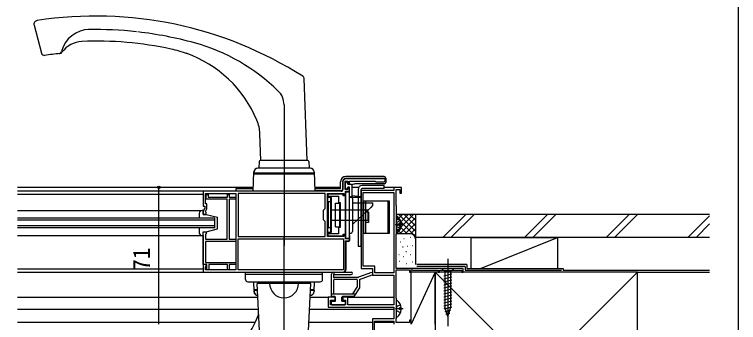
# Model space of a CAD drawing. Units: millimetres, scale not verified. Extents: x -525 to 525, y -782 to 777.
# Drawn here: x 149 to 525, y -538.6 to -378.7 of the extents above; entities that cross this region are included whole.
import ezdxf
from ezdxf.enums import TextEntityAlignment as Align

# ---------------------------------------------------------------- set-up
doc = ezdxf.new("R2010")
doc.units = ezdxf.units.MM
doc.header["$LTSCALE"] = 4
for name, color, linetype in [('0-2_YKK_11', 7, 'Continuous'), ('0-3_YKK_12', 2, 'Continuous'), ('0-4_YKK_13', 4, 'Continuous'), ('0-6_YKK_D', 6, 'Continuous'), ('0-7_YKK_ZWAK', 7, 'Continuous'), ('0-8_YSS_K', 3, 'Continuous'), ('0-9_YSS_KE', 3, 'Continuous')]:
    doc.layers.add(name, color=color, linetype=linetype)
doc.styles.add('ＭＳ ゴシック', font='')
doc.styles.get('ＭＳ ゴシック').set_extended_font_data('MS Gothic')

msp = doc.modelspace()

# ---------------------------------------------------------------- linework, layer by layer
at = {"layer": '0-2_YKK_11'}
for p, q in [((319.601, -465.504), (319.601, -469.504)), ((340.851, -464.004), (321.101, -464.004)), ((247.001, -512.504), (319.401, -512.504))]:
    msp.add_line(p, q, dxfattribs=at)
for points in [[(321.001, -510.904), (321.001, -496.304), (323.001, -496.304), (323.001, -495.104), (321.001, -495.104), (321.001, -492.954), (320.001, -492.954), (320.001, -493.904), (311.501, -493.904), (311.501, -471.704), (320.001, -471.704), (320.001, -472.654), (321.001, -472.654), (321.001, -470.504), (323.001, -470.504), (323.001, -468.504), (322.201, -468.504), (322.201, -469.504), (320.801, -469.504), (320.801, -465.204), (322.201, -465.204), (322.201, -466.504), (323.001, -466.504), (323.001, -465.204), (336.301, -465.204), (336.601, -465.504), (340.851, -465.504)], [(347.201, -511.346), (354.101, -511.346), (354.101, -512.496), (355.001, -512.496), (355.001, -511.226), (355.301, -511.053), (355.903, -511.4), (369.001, -511.4), (369.001, -512.5), (369.701, -512.5), (369.701, -511.4), (381.301, -511.4), (381.301, -512.5), (382.001, -512.5), (382.001, -510.5), (347.201, -510.5), (347.201, -492.954), (347.301, -492.781), (347.401, -492.608), (347.401, -478.004), (347.301, -477.831), (347.201, -477.658), (347.201, -469.499), (349.2, -469.503), (349.2, -471.5), (350.001, -471.5), (350.001, -468.5), (346.001, -468.5), (346.001, -470), (330.001, -470)], [(318.601, -470.504), (247.001, -470.504), (247.001, -478.204), (247.802, -478.204), (247.802, -479.204), (247.001, -480.592), (247.001, -482.504), (248.501, -482.504), (248.501, -481.504), (248.201, -481.204), (248.201, -480.914), (249.002, -479.526), (249.002, -477.004), (248.201, -477.004), (248.201, -471.704), (264.001, -471.704), (264.001, -511.304), (248.201, -511.304), (248.201, -509.799), (248.501, -509.499), (248.501, -508.499), (247.001, -508.499), (247.001, -512.504)], [(329.001, -471), (329.001, -510.5), (335.001, -510.5), (335.001, -514), (346.001, -514), (346.001, -529.5), (322.201, -529.5), (322.201, -525.5), (319.501, -525.5), (319.501, -527), (321.001, -527), (321.001, -529.5), (313.201, -529.5), (313.201, -527), (315.501, -527), (315.501, -525.5), (312.001, -525.5), (312.001, -530.7), (346.001, -530.7), (346.001, -536.804), (335.001, -536.804), (335.001, -554.504)], [(247.001, -493.503), (247.001, -508.204), (247.301, -508.504)], [(355, -539.5), (355, -537.5), (354.2, -537.5), (354.2, -538.6), (347.2, -538.6), (347.2, -536.7), (347.281, -536.54), (347.401, -536.3), (347.401, -526.149), (347.301, -525.976), (347.201, -525.803), (347.201, -511.346)], [(335.901, -553.604), (335.901, -538.004), (346.001, -538.004), (346.001, -539.5)]]:
    msp.add_lwpolyline(points, dxfattribs=at)
for points in [[(259.501, -495.404), (259.501, -474.604), (248.601, -474.604), (248.601, -472.104), (249.601, -472.104), (249.601, -473.504), (259.601, -473.504), (259.601, -472.104), (260.601, -472.104), (260.601, -473.504), (264.001, -473.504), (264.001, -474.604), (260.601, -474.604), (260.601, -495.404), (264.001, -495.404), (264.001, -496.504), (248.201, -496.504), (248.201, -507.404), (264.001, -507.404), (264.001, -508.504), (260.601, -508.504), (260.601, -511.304), (259.601, -511.304), (259.601, -508.504), (249.901, -508.504), (249.901, -511.304), (248.901, -511.304), (248.901, -508.504), (247.001, -508.504), (247.001, -491.504), (248.501, -491.504), (248.501, -492.504), (248.201, -492.804), (248.201, -495.404)], [(265.201, -493.904), (310.401, -493.904), (310.401, -486.204), (309.501, -485.304), (309.501, -480.304), (310.401, -479.404), (310.401, -471.704), (265.201, -471.704)], [(321.001, -492.754), (321.001, -472.854), (319.701, -472.854), (319.701, -472.004), (311.801, -472.004), (311.801, -473.004), (317.201, -473.004), (317.201, -476.304), (318.201, -476.304), (318.201, -489.304), (317.201, -489.304), (317.201, -492.604), (311.801, -492.604), (311.801, -493.604), (319.701, -493.604), (319.701, -492.754)], [(346.001, -471.1), (346.001, -512.9), (336.101, -512.9), (336.101, -509.4), (330.101, -509.4), (330.101, -471.1)], [(265.201, -495.104), (319.801, -495.104), (319.801, -511.304), (265.201, -511.304)]]:
    msp.add_lwpolyline(points, close=True, dxfattribs=at)
for centre, radius, start, end in [((321.101, -465.504), 1.5, 90.00001, 179.99999), ((340.851, -464.754), 0.75, 269.99999, 90.00001), ((318.601, -469.504), 1, 270.00001, 359.99999), ((330.001, -471), 1, 90.00001, 179.99999), ((319.401, -510.904), 1.6, 270.00001, 359.99999)]:
    msp.add_arc(centre, radius, start, end, dxfattribs=at)
at = {"layer": '0-3_YKK_12'}
for p, q in [((273.071, -468.504), (150.538, -468.504)), ((318.401, -468.504), (304.931, -468.504)), ((327.769, -468.504), (324.201, -468.504)), ((346.001, -468.504), (341.001, -468.504)), ((264.001, -470.504), (150.538, -470.504)), ((150.538, -472.004), (247.001, -472.004)), ((150.538, -480.503), (246.101, -480.503)), ((253.001, -484.499), (150.538, -484.499)), ((253.001, -489.499), (253.001, -484.499)), ((253.001, -485.499), (150.538, -485.499)), ((253.001, -488.499), (150.538, -488.499)), ((253.001, -489.499), (150.538, -489.499)), ((150.538, -493.503), (247.001, -493.503)), ((247.001, -511.008), (150.538, -511.008)), ((150.538, -512.504), (269.001, -512.504)), ((150.538, -525.504), (275.378, -525.504)), ((302.623, -525.504), (312.001, -525.504)), ((322.201, -525.504), (346.001, -525.504)), ((150.538, -531.704), (275.703, -531.704)), ((302.298, -531.704), (346.001, -531.704)), ((150.538, -538.404), (274.071, -538.404)), ((301.947, -538.404), (335.001, -538.404)), ((335.901, -538.404), (346.001, -538.404))]:
    msp.add_line(p, q, dxfattribs=at)
at = {"layer": '0-4_YKK_13'}
for p, q in [((159.196, -384.293), (163.089, -398.82)), ((300.966, -454.504), (299.481, -411.994)), ((289.001, -425.577), (289.001, -498.588)), ((276.966, -454.504), (276.481, -440.607)), ((301.378, -454.504), (276.623, -454.504)), ((302.582, -458.504), (275.419, -458.504)), ((276.124, -454.987), (276.001, -458.504)), ((302.65, -458.504), (300.501, -458.504)), ((301.878, -454.987), (302.001, -458.504)), ((273.001, -470.504), (273.352, -460.434)), ((273.315, -461.504), (304.686, -461.504)), ((273.401, -461.004), (273.421, -460.434)), ((304.601, -461.004), (273.483, -461.004)), ((273.901, -461.004), (273.901, -461.504)), ((302.001, -461.504), (304.101, -461.504)), ((304.101, -461.004), (304.101, -461.504)), ((304.601, -461.004), (304.581, -460.434)), ((304.649, -460.434), (305.001, -470.504)), ((318.401, -469.304), (318.401, -465.504)), ((319.401, -465.504), (319.401, -469.504)), ((341.001, -462.804), (321.101, -462.804)), ((341.801, -463.804), (321.101, -463.804)), ((341.801, -463.604), (341.801, -465.904)), ((273.043, -469.304), (263.901, -469.304)), ((263.901, -469.304), (263.901, -470.504)), ((318.401, -469.304), (304.959, -469.304)), ((321.801, -468.905), (321.801, -469.405)), ((322.301, -466.805), (323.701, -466.805)), ((323.001, -468.405), (322.301, -468.405)), ((323.001, -473.304), (323.001, -468.405)), ((324.201, -467.305), (324.201, -473.604)), ((341.001, -466.704), (326.001, -466.704)), ((327.501, -469.504), (327.501, -499.004)), ((329.001, -499.004), (329.001, -469.504)), ((341.001, -467.504), (329.501, -467.504)), ((341.001, -469.004), (329.501, -469.004)), ((341.001, -469.004), (341.001, -467.504)), ((318.601, -470.304), (304.994, -470.304)), ((311.501, -473.054), (311.501, -492.554)), ((313.101, -473.054), (313.101, -492.554)), ((321.001, -470.804), (323.001, -470.804)), ((321.001, -470.804), (321.001, -494.804)), ((323.001, -494.804), (323.001, -470.804)), ((323.001, -473.304), (323.501, -473.304)), ((323.301, -473.604), (329.001, -473.604)), ((324.201, -472.604), (329.025, -473.206)), ((313.601, -473.804), (311.501, -473.804)), ((313.601, -476.054), (312.001, -476.054)), ((312.001, -476.054), (312.001, -489.554)), ((313.601, -491.804), (313.601, -473.804)), ((315.701, -476.704), (318.001, -476.704)), ((315.701, -488.904), (315.701, -476.704)), ((318.001, -488.904), (318.001, -476.704)), ((318.001, -476.704), (318.201, -476.704)), ((324.501, -474.304), (324.501, -491.304)), ((324.501, -476.404), (327.501, -476.404)), ((327.501, -476.404), (335.101, -476.404)), ((331.332, -475.704), (331.332, -492.304)), ((335.001, -476.404), (335.001, -477.904)), ((342.832, -475.704), (342.832, -492.304)), ((247.001, -480.503), (246.501, -480.503)), ((311.501, -477.804), (311.501, -487.804)), ((311.501, -477.804), (312.001, -477.804)), ((311.501, -481.054), (311.501, -490.554)), ((313.601, -480.054), (327.501, -480.054)), ((334.001, -478.846), (327.501, -484.966)), ((327.501, -480.054), (332.601, -480.054)), ((332.601, -480.054), (332.601, -485.554)), ((335.001, -477.904), (334.001, -478.846)), ((245.001, -482.003), (245.001, -484.499)), ((245.001, -482.003), (245.001, -484.499)), ((248.501, -482.503), (247.001, -482.503)), ((248.501, -482.503), (254.501, -484.003)), ((254.501, -490.003), (254.501, -484.003)), ((327.501, -484.966), (324.501, -487.791)), ((332.832, -481.354), (331.332, -481.354)), ((347.401, -491.779), (347.401, -483.828)), ((311.501, -487.804), (312.001, -487.804)), ((313.601, -485.554), (327.501, -485.554)), ((327.501, -485.554), (332.601, -485.554)), ((347.612, -486.659), (347.004, -487.804)), ((350.901, -487.804), (347.401, -487.804)), ((349.478, -485.729), (347.612, -486.659)), ((349.884, -487.379), (349.001, -487.379)), ((245.001, -489.499), (245.001, -492.003)), ((245.001, -489.499), (245.001, -492.003)), ((248.501, -491.503), (254.501, -490.003)), ((311.501, -491.804), (313.601, -491.804)), ((313.601, -489.554), (312.001, -489.554)), ((315.701, -488.904), (318.001, -488.904)), ((318.001, -488.904), (318.201, -488.904)), ((323.001, -492.304), (323.501, -492.304)), ((246.501, -493.503), (247.001, -493.503)), ((289.001, -544.431), (289.001, -494.004)), ((321.001, -494.804), (323.001, -494.804)), ((323.001, -493.404), (323.001, -496.004)), ((322.501, -496.504), (321.201, -496.504)), ((321.201, -510.904), (321.201, -496.504)), ((327.501, -499.004), (329.001, -499.004)), ((374.001, -505.504), (374.001, -540.504)), ((377.101, -510.504), (370.901, -510.504)), ((370.901, -510.504), (372.451, -512.054)), ((377.101, -510.504), (375.551, -512.054)), ((263.901, -512.504), (263.901, -512.704)), ((269.001, -512.704), (263.901, -512.704)), ((269.001, -516.304), (269.001, -512.504)), ((269.001, -512.504), (309.001, -512.504)), ((269.001, -512.504), (309.001, -512.504)), ((269.001, -513.504), (309.001, -513.504)), ((309.001, -516.304), (309.001, -512.504)), ((319.401, -512.704), (309.001, -512.704)), ((313.701, -524.9), (313.701, -513.5)), ((314.701, -512.5), (323.943, -512.5)), ((314.901, -514.542), (314.901, -514.126)), ((315.372, -513.7), (323.943, -513.7)), ((334.398, -512.736), (327.691, -515.142)), ((328.201, -516.234), (334.803, -513.865)), ((371.901, -514.48), (376.101, -513.355)), ((371.901, -516.033), (376.101, -514.908)), ((372.451, -512.054), (372.451, -530.588)), ((375.551, -512.054), (372.451, -512.054)), ((375.551, -530.588), (375.551, -512.054)), ((270.201, -517.504), (307.801, -517.504)), ((273.175, -517.504), (273.352, -522.574)), ((303.001, -518.304), (275.001, -518.304)), ((276.289, -542.88), (275.001, -518.304)), ((296.501, -518.304), (281.501, -518.304)), ((282.001, -517.504), (282.001, -518.304)), ((285.751, -517.504), (292.251, -517.504)), ((296.001, -517.504), (296.001, -518.304)), ((301.713, -542.88), (303.001, -518.304)), ((304.649, -522.574), (304.826, -517.504)), ((314.901, -523.7), (314.901, -516.5)), ((327.353, -515.2), (315.201, -515.2)), ((315.201, -516.2), (326.701, -516.2)), ((327.001, -516.5), (327.001, -520.337)), ((328.201, -516.234), (328.201, -520.7)), ((371.901, -517.586), (376.101, -516.46)), ((371.901, -519.139), (376.101, -518.013)), ((273.315, -521.504), (275.168, -521.504)), ((273.401, -522.004), (273.421, -522.574)), ((275.195, -522.004), (273.401, -522.004)), ((273.901, -522.004), (273.901, -521.504)), ((273.901, -521.504), (275.168, -521.504)), ((304.601, -522.004), (302.807, -522.004)), ((302.833, -521.504), (304.101, -521.504)), ((302.833, -521.504), (304.686, -521.504)), ((304.101, -522.004), (304.101, -521.504)), ((304.601, -522.004), (304.581, -522.574)), ((324.759, -523.7), (327.001, -520.337)), ((328.201, -520.7), (325.29, -525.067)), ((371.901, -520.692), (376.101, -519.566)), ((371.901, -522.245), (376.101, -521.119)), ((313.701, -523.7), (326.201, -523.7)), ((315.401, -525.2), (314.001, -525.2)), ((315.701, -527.5), (315.701, -525.5)), ((319.101, -527.5), (319.101, -525.5)), ((325.04, -525.2), (319.401, -525.2)), ((326.139, -523.793), (326.047, -523.7)), ((371.901, -523.798), (376.101, -522.672)), ((371.901, -525.35), (376.101, -524.225)), ((371.901, -526.903), (376.101, -525.778)), ((313.701, -529.2), (313.701, -527.8)), ((314.001, -527.5), (315.701, -527.5)), ((314.001, -529.5), (320.401, -529.5)), ((319.101, -527.5), (320.401, -527.5)), ((320.701, -527.8), (320.701, -529.2)), ((347.401, -535.479), (347.401, -527.528)), ((349.478, -529.429), (347.612, -530.359)), ((371.901, -528.456), (376.101, -527.331)), ((371.901, -530.009), (376.101, -528.884)), ((347.612, -530.359), (347.004, -531.504)), ((350.901, -531.504), (347.401, -531.504)), ((349.884, -531.079), (349.001, -531.079)), ((372.159, -531.493), (376.101, -530.437)), ((374.001, -535.504), (372.451, -530.588)), ((372.611, -532.925), (375.647, -532.111)), ((373.062, -534.357), (375.112, -533.807)), ((374.001, -535.504), (375.551, -530.588))]:
    msp.add_line(p, q, dxfattribs=at)
for points in [[(321.001, -465.605), (321.801, -465.605), (321.801, -466.305)], [(321.801, -469.405), (321.001, -469.405), (321.001, -465.605)], [(247.001, -482.503), (247.001, -480.503), (246.501, -480.503)], [(332.832, -481.354), (332.832, -486.654), (331.332, -486.654)], [(349.478, -489.879), (347.612, -488.949), (347.004, -487.804)], [(349.884, -488.229), (349.001, -488.229), (349.001, -487.379)], [(246.501, -493.503), (247.001, -493.503), (247.001, -491.503), (248.501, -491.503)], [(349.478, -533.579), (347.612, -532.649), (347.004, -531.504)], [(349.884, -531.929), (349.001, -531.929), (349.001, -531.079)]]:
    msp.add_lwpolyline(points, dxfattribs=at)
msp.add_lwpolyline([(343.832, -475.704), (330.332, -475.704), (330.332, -492.304), (343.832, -492.304)], close=True, dxfattribs=at)
for centre, radius, start, end in [((191.106, -580.504), 201, 57.60735, 98.66431), ((160.501, -383.366), 1.5, 180, 195), ((161.128, -383.775), 2, 98.66431, 195), ((188.001, -401.529), 15, 90, 165.86212), ((191.106, -580.504), 194, 83.71292, 91.071), ((191.106, -580.504), 194, 74.6337, 83.50482), ((185.001, -406.603), 14, 94.02168, 143.79563), ((191.106, -580.504), 188, 77.94744, 92.16055), ((216.015, -489.864), 100, 45.58606, 74.6337), ((172.001, -397.499), 1.5, 275.96014, 345.86212), ((172.494, -397.448), 1.5, 275.8058, 323.79563), ((217.312, -457.77), 62.5, 69.89017, 77.94744), ((164.538, -398.432), 1.5, 195, 278.30222), ((191.106, -580.504), 182.5, 95.8058, 98.30222), ((217.312, -457.77), 62.5, 22.79453, 70.49906), ((297.982, -412.047), 1.5, 2, 57.60735), ((279.001, -425.577), 10, 0, 45.58606), ((256.493, -441.305), 20, 2, 22.79453), ((276.623, -455.004), 0.5, 90, 178), ((301.378, -455.004), 0.5, 2, 90), ((275.351, -460.504), 2, 90, 178), ((275.419, -460.504), 2, 90, 178), ((302.582, -460.504), 2, 2, 90), ((302.65, -460.504), 2, 2, 90), ((321.101, -465.504), 2.7, 90, 180), ((321.101, -465.504), 1.7, 90, 180), ((341.001, -463.604), 0.8, 0, 90), ((341.001, -465.904), 0.8, 270, 0), ((318.601, -469.504), 0.8, 270, 0), ((322.301, -466.305), 0.5, 180, 270), ((322.301, -468.905), 0.5, 90, 180), ((323.701, -467.305), 0.5, 0.00175, 90), ((326.001, -469.704), 3, 90, 126.86975), ((329.501, -469.504), 2, 90, 180), ((329.501, -469.504), 0.5, 90, 180), ((323.301, -473.304), 0.3, 180, 270), ((323.501, -474.304), 1, 0, 90), ((329.001, -473.404), 0.2, 270, 82.89318), ((246.501, -482.003), 1.5, 90, 180), ((246.501, -482.003), 1.5, 90, 180), ((347.675, -483.828), 0.274, 52.28591, 180), ((344.601, -487.804), 5.3, 4.59941, 52.28591), ((344.601, -487.804), 5.3, 307.71409, 355.40059), ((246.501, -492.003), 1.5, 180, 270), ((246.501, -492.003), 1.5, 180, 270), ((323.501, -491.304), 1, 270, 0), ((347.675, -491.779), 0.274, 180, 307.71409), ((322.501, -496.004), 0.5, 270, 360), ((319.401, -510.904), 1.8, 270, 0), ((314.701, -513.5), 1, 90, 180), ((314.901, -513.668), 0.3, 19.5751, 246.42182), ((314.901, -515), 0.3, 113.57818, 306.8699), ((314.701, -514.126), 0.2, 0, 66.42182), ((314.701, -514.542), 0.2, 293.57818, 0), ((315.372, -513.5), 0.2, 199.5751, 270), ((323.943, -513.1), 0.6, 270, 90), ((334.601, -513.3), 0.6, 289.73453, 109.73453), ((270.201, -516.304), 1.2, 180, 270), ((289.001, -518.304), 7.5, 180, 0), ((307.801, -516.304), 1.2, 270, 0), ((315.201, -516.5), 0.3, 90, 180), ((315.201, -515.4), 0.2, 90, 126.8699), ((326.701, -516.5), 0.3, 0, 90), ((327.353, -514.2), 1, 270, 289.73453), ((275.351, -522.504), 2, 182, 270), ((275.419, -522.504), 2, 182, 270), ((302.582, -522.504), 2, 270, 358), ((302.65, -522.504), 2, 270, 358), ((314.001, -524.9), 0.3, 180, 270), ((315.401, -525.5), 0.3, 0, 90), ((319.401, -525.5), 0.3, 90, 180), ((325.04, -524.9), 0.3, 270, 326.30993), ((314.001, -527.8), 0.3, 90, 180), ((314.001, -529.2), 0.3, 180, 270), ((320.401, -527.8), 0.3, 360, 90), ((320.401, -529.2), 0.3, 270, 0), ((347.675, -527.528), 0.274, 52.28591, 180), ((344.601, -531.504), 5.3, 4.59941, 52.28591), ((344.601, -531.504), 5.3, 307.71409, 355.40059), ((217.312, -512.238), 62.5, 282.05256, 339.0442), ((257.001, -527.438), 20, 339.0442, 340.31837), ((347.675, -535.479), 0.274, 180, 307.71409)]:
    msp.add_arc(centre, radius, start, end, dxfattribs=at)
at = {"layer": '0-6_YKK_D'}
msp.add_line((224, -539.504), (224, -468.5), dxfattribs=at)
msp.add_circle((224, -468.5), 0.637, dxfattribs=at)
at = {"layer": '0-7_YKK_ZWAK'}
msp.add_lwpolyline([(-525, -782.5), (525, -782.5), (525, 747.5)], dxfattribs=at)
at = {"layer": '0-8_YSS_K'}
for p, q in [((357.401, -482.5), (347.401, -482.5)), ((347.401, -491.358), (356.259, -482.5)), ((347.401, -488.529), (353.431, -482.5)), ((347.401, -485.701), (350.602, -482.5)), ((347.401, -482.873), (347.774, -482.5)), ((347.401, -484.186), (357.401, -494.186)), ((348.543, -482.5), (357.401, -491.358)), ((349.087, -492.5), (357.401, -484.186)), ((351.372, -482.5), (357.401, -488.529)), ((354.2, -482.5), (357.401, -485.701)), ((357.029, -482.5), (357.401, -482.873)), ((357.401, -495.5), (357.401, -482.5)), ((371.443, -494.5), (383.443, -482.5)), ((387.686, -482.5), (375.686, -494.5)), ((413.87, -494.5), (425.87, -482.5)), ((418.112, -494.5), (430.112, -482.5)), ((456.296, -494.5), (468.296, -482.5)), ((460.539, -494.5), (472.539, -482.5)), ((498.722, -494.5), (510.001, -483.221)), ((347.401, -487.015), (352.886, -492.5)), ((351.916, -492.5), (357.401, -487.015)), ((502.965, -494.5), (510.001, -487.464)), ((347.401, -489.843), (350.076, -492.518)), ((354.401, -492.5), (347.401, -492.5)), ((354.727, -492.518), (357.401, -489.843)), ((351.258, -494.995), (351.458, -494.995)), ((354.596, -494.328), (354.796, -494.328)), ((356.606, -493.466), (357.401, -492.672)), ((357.401, -508.5), (357.401, -495.5)), ((386.001, -494.5), (386.001, -510.5)), ((386.001, -494.5), (431.001, -494.5)), ((391.001, -510.5), (431.001, -494.5)), ((431.001, -494.5), (431.001, -510.5)), ((349.402, -496.826), (349.602, -496.826)), ((350.59, -499.335), (350.79, -499.335)), ((352.927, -499.001), (353.127, -499.001)), ((355.597, -498.667), (355.797, -498.667)), ((348.617, -503.255), (348.817, -503.255)), ((352.324, -501.794), (352.524, -501.794)), ((354.596, -503.341), (354.796, -503.341)), ((348.921, -506.849), (349.121, -506.849)), ((350.924, -504.342), (351.124, -504.342)), ((355.597, -507.182), (355.797, -507.182)), ((352.593, -508.014), (352.793, -508.014)), ((367.501, -512.5), (355.001, -512.5)), ((355.001, -539.5), (355.001, -512.5)), ((367.501, -512.5), (355.001, -539.5)), ((367.501, -539.5), (367.501, -512.5)), ((367.501, -617.5), (472.501, -512.5)), ((367.501, -512.5), (472.501, -617.5)), ((472.501, -512.5), (510.001, -512.5))]:
    msp.add_line(p, q, dxfattribs=at)
msp.add_arc((354.401, -495.5), 3, 0, 90, dxfattribs=at)
at = {"layer": '0-9_YSS_KE'}
for p, q in [((510.001, -482.5), (357.401, -482.5)), ((384.001, -508.498), (358.001, -508.498)), ((383.001, -509.498), (358.001, -509.498)), ((434.001, -510.5), (434.001, -511.5)), ((434.001, -511.5), (510.001, -511.5))]:
    msp.add_line(p, q, dxfattribs=at)
for points in [[(510.001, -494.5), (357.401, -494.5), (357.401, -482.5)], [(383.001, -509.498), (383.001, -511.5), (433.001, -511.5)], [(384.001, -508.498), (384.001, -510.5), (434.001, -510.5)]]:
    msp.add_lwpolyline(points, dxfattribs=at)
msp.add_lwpolyline([(472.501, -617.5), (472.501, -512.5), (367.501, -512.5), (367.501, -617.5)], close=True, dxfattribs=at)

# ---------------------------------------------------------------- texts
at = {"layer": '0-6_YKK_D', "style": 'ＭＳ ゴシック'}
msp.add_text('71', height=8.798, rotation=90, dxfattribs=at).set_placement((222, -511.672), align=Align.BOTTOM_LEFT)

doc.saveas('drawing.dxf')
